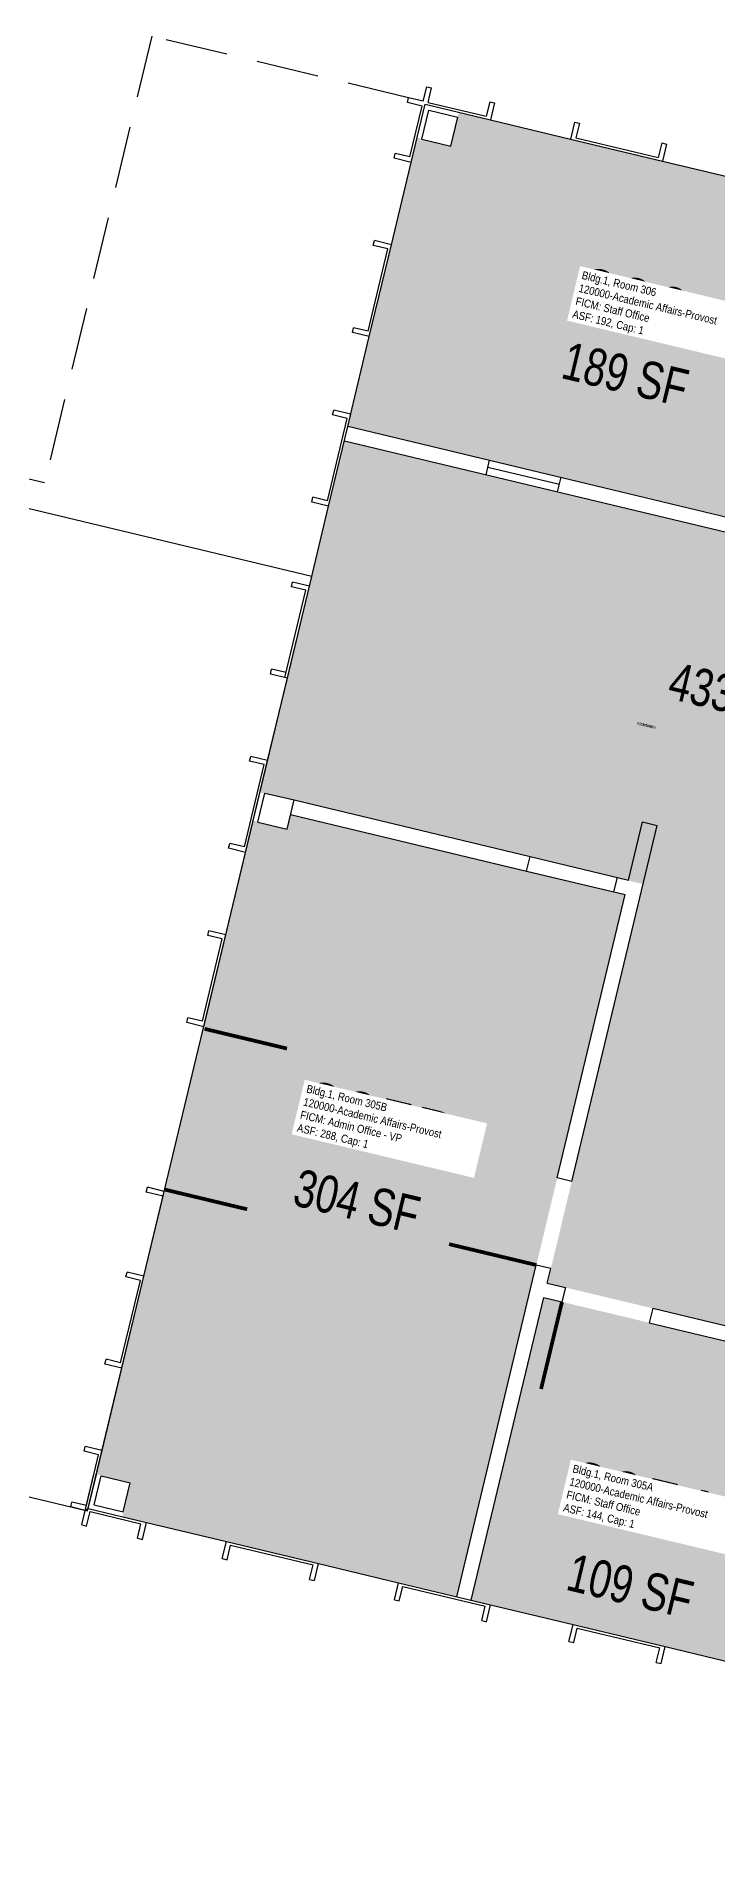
# Model space of a CAD drawing. Header units: inches. Extents: x 69220657 to 69222831, y 27675098 to 27677390.
# Drawn here: x 69221281 to 69221554, y 27676611 to 27677339 of the extents above; entities that cross this region are included whole.
import ezdxf
from ezdxf.enums import TextEntityAlignment as Align

# ---------------------------------------------------------------- set-up
doc = ezdxf.new("R2010")
doc.units = ezdxf.units.IN
doc.header["$LTSCALE"] = 100
doc.header["$MEASUREMENT"] = 0
doc.linetypes.add('DASHED2', pattern=[0.375, 0.25, -0.125])
for name, color, linetype in [('A-DOOR', 2, 'CONTINUOUS'), ('A-FLOR', 3, 'CONTINUOUS'), ('A-GLAZ', 1, 'CONTINUOUS'), ('A-IDEN-RNUM', 7, 'CONTINUOUS'), ('A-IDEN-SNUM', 4, 'CONTINUOUS'), ('A-IDEN-VNUM', 4, 'CONTINUOUS'), ('A-MISC', 3, 'CONTINUOUS'), ('A-WALL', 5, 'CONTINUOUS'), ('AREA-TEXT', 3, 'CONTINUOUS'), ('Rooms-Category-Color', 7, 'CONTINUOUS'), ('Rooms-College-Color', 7, 'CONTINUOUS'), ('Rooms-Department-Color', 7, 'CONTINUOUS'), ('Rooms-Division-Color', 7, 'CONTINUOUS'), ('Rooms-Information', 7, 'CONTINUOUS')]:
    doc.layers.add(name, color=color, linetype=linetype)
doc.styles.add('AREA', font='arial.ttf', dxfattribs={"height": 15})
doc.styles.add('ROOMSNUMBER', font='arial.ttf', dxfattribs={"height": 1})
doc.styles.add('ROOMVNUMBER', font='arial.ttf', dxfattribs={"width": 0.85, "height": 0.075})

msp = doc.modelspace()

# ---------------------------------------------------------------- hatches: boundary and pattern name
at = {"layer": 'Rooms-Category-Color', "true_color": 0xfa9ba3}
for points in [[(69221433.75, 27677298.68), (69221447.37, 27677295.42), (69221450.62, 27677309.04), (69221637.36, 27677264.39), (69221606.43, 27677135.03), (69221406.08, 27677182.94)], [(69221404.6, 27677176.78), (69221604.92, 27677128.99), (69221641.4, 27677120.05), (69221683.7, 27677109.91), (69221674.44, 27677071.26), (69221672.53, 27677063.47), (69221649.97, 27676969.13), (69221647.05, 27676969.83), (69221608.68, 27676809.35), (69221486.13, 27676838.65), (69221524.47, 27676998.96), (69221370.82, 27677035.77), (69221390.39, 27677117.46), (69221398.55, 27677151.49)], [(69221368.1, 27677024.43), (69221370.05, 27677023.96), (69221381.72, 27677021.17), (69221383.11, 27677027.01), (69221517.33, 27676994.91), (69221449.88, 27676712.87), (69221315.67, 27676744.96), (69221318.92, 27676758.58), (69221305.31, 27676761.83)], [(69221484.68, 27676832.89), (69221607.23, 27676803.58), (69221578.16, 27676682.01), (69221455.61, 27676711.31)]]:
    msp.add_hatch(color=241, dxfattribs=at).paths.add_polyline_path(points)
at = {"layer": 'Rooms-College-Color', "true_color": 0x80bc67}
for points in [[(69221433.75, 27677298.68), (69221447.37, 27677295.42), (69221450.62, 27677309.04), (69221637.36, 27677264.39), (69221606.43, 27677135.03), (69221406.08, 27677182.94)], [(69221404.6, 27677176.78), (69221604.92, 27677128.99), (69221641.4, 27677120.05), (69221683.7, 27677109.91), (69221674.44, 27677071.26), (69221672.53, 27677063.47), (69221649.97, 27676969.13), (69221647.05, 27676969.83), (69221608.68, 27676809.35), (69221486.13, 27676838.65), (69221524.47, 27676998.96), (69221370.82, 27677035.77), (69221390.39, 27677117.46), (69221398.55, 27677151.49)], [(69221368.1, 27677024.43), (69221370.05, 27677023.96), (69221381.72, 27677021.17), (69221383.11, 27677027.01), (69221517.33, 27676994.91), (69221449.88, 27676712.87), (69221315.67, 27676744.96), (69221318.92, 27676758.58), (69221305.31, 27676761.83)], [(69221484.68, 27676832.89), (69221607.23, 27676803.58), (69221578.16, 27676682.01), (69221455.61, 27676711.31)]]:
    msp.add_hatch(color=83, dxfattribs=at).paths.add_polyline_path(points)
at = {"layer": 'Rooms-Department-Color', "true_color": 0x62f98f}
for points in [[(69221433.75, 27677298.68), (69221447.37, 27677295.42), (69221450.62, 27677309.04), (69221637.36, 27677264.39), (69221606.43, 27677135.03), (69221406.08, 27677182.94)], [(69221404.6, 27677176.78), (69221604.92, 27677128.99), (69221641.4, 27677120.05), (69221683.7, 27677109.91), (69221674.44, 27677071.26), (69221672.53, 27677063.47), (69221649.97, 27676969.13), (69221647.05, 27676969.83), (69221608.68, 27676809.35), (69221486.13, 27676838.65), (69221524.47, 27676998.96), (69221370.82, 27677035.77), (69221390.39, 27677117.46), (69221398.55, 27677151.49)], [(69221368.1, 27677024.43), (69221370.05, 27677023.96), (69221381.72, 27677021.17), (69221383.11, 27677027.01), (69221517.33, 27676994.91), (69221449.88, 27676712.87), (69221315.67, 27676744.96), (69221318.92, 27676758.58), (69221305.31, 27676761.83)], [(69221484.68, 27676832.89), (69221607.23, 27676803.58), (69221578.16, 27676682.01), (69221455.61, 27676711.31)]]:
    msp.add_hatch(color=91, dxfattribs=at).paths.add_polyline_path(points)
at = {"layer": 'Rooms-Division-Color', "true_color": 0x62f98f}
for points in [[(69221433.75, 27677298.68), (69221447.37, 27677295.42), (69221450.62, 27677309.04), (69221637.36, 27677264.39), (69221606.43, 27677135.03), (69221406.08, 27677182.94)], [(69221404.6, 27677176.78), (69221604.92, 27677128.99), (69221641.4, 27677120.05), (69221683.7, 27677109.91), (69221674.44, 27677071.26), (69221672.53, 27677063.47), (69221649.97, 27676969.13), (69221647.05, 27676969.83), (69221608.68, 27676809.35), (69221486.13, 27676838.65), (69221524.47, 27676998.96), (69221370.82, 27677035.77), (69221390.39, 27677117.46), (69221398.55, 27677151.49)], [(69221368.1, 27677024.43), (69221370.05, 27677023.96), (69221381.72, 27677021.17), (69221383.11, 27677027.01), (69221517.33, 27676994.91), (69221449.88, 27676712.87), (69221315.67, 27676744.96), (69221318.92, 27676758.58), (69221305.31, 27676761.83)], [(69221484.68, 27676832.89), (69221607.23, 27676803.58), (69221578.16, 27676682.01), (69221455.61, 27676711.31)]]:
    msp.add_hatch(color=91, dxfattribs=at).paths.add_polyline_path(points)

# ---------------------------------------------------------------- linework, layer by layer
at = {"layer": 'A-DOOR'}
for points in [[(69221348.58, 27676940.81, 1.5, 1.5, 0), (69221381.65, 27676932.89, 0, 0, 0), (69221381.82, 27676933.62, 0, 0, -0.414214), (69221340.84, 27676908.48, 0, 0, -0.414214)], [(69221332.6, 27676876.26, 1.5, 1.5, 0), (69221365.67, 27676868.34, 0, 0, 0), (69221365.49, 27676867.61, 0, 0, 0.414214), (69221340.35, 27676908.6, 0, 0, 0.414214)], [(69221481.7, 27676845.94, 1.5, 1.5, 0), (69221446.7, 27676854.33, 0, 0, 0), (69221446.87, 27676855.06, 0, 0, -0.386911), (69221490.03, 27676880.96, 0, 0, -0.414214)], [(69221491.98, 27676831.14, 1.5, 1.5, 0), (69221483.59, 27676796.13, 0, 0, 0), (69221484.32, 27676795.95, 0, 0, 0.387439), (69221526.99, 27676822.75, 0, 0, 0.414214)]]:
    msp.add_lwpolyline(points, format="xyseb", dxfattribs=at)
at = {"layer": 'A-FLOR'}
msp.add_lwpolyline([(69221032.3, 27676811.7), (69221301.68, 27676747.16), (69221391.61, 27677122.54), (69221122.23, 27677187.07)], close=True, dxfattribs=at)
at = {"layer": 'A-GLAZ'}
for p, q in [((69221463.29, 27677305.89), (69221495.38, 27677298.2)), ((69221423.53, 27677255.77), (69221431.45, 27677288.83)), ((69221532.34, 27677289.34), (69221564.43, 27677281.66)), ((69221406.99, 27677186.72), (69221414.67, 27677218.82)), ((69221490.94, 27677159.41), (69221462.25, 27677166.29)), ((69221390.68, 27677118.65), (69221398.37, 27677150.74)), ((69221373.9, 27677048.63), (69221381.82, 27677081.7)), ((69221357.13, 27676978.61), (69221365.05, 27677011.68)), ((69221324.28, 27676841.49), (69221331.97, 27676873.58)), ((69221307.51, 27676771.47), (69221315.43, 27676804.54)), ((69221325.25, 27676742.54), (69221357.34, 27676734.86)), ((69221394.29, 27676726), (69221426.39, 27676718.31)), ((69221463.34, 27676709.46), (69221496.41, 27676701.54)), ((69221533.36, 27676692.69), (69221565.45, 27676685))]:
    msp.add_line(p, q, dxfattribs=at)
at = {"layer": 'A-MISC', "linetype": 'DASHED2'}
msp.add_lwpolyline([(69221430.47, 27677314.78), (69221327.38, 27677339.47), (69221284.39, 27677160.05), (69221078.23, 27677209.44), (69221075.66, 27677198.74), (69221111.16, 27677190.24), (69220694.83, 27675452.41)], dxfattribs=at)
at = {"layer": 'A-WALL'}
for p, q in [((69221430, 27677312.83), (69221430.47, 27677314.78)), ((69221435.83, 27677311.43), (69221430, 27677312.83)), ((69221436.3, 27677313.38), (69221430.47, 27677314.78)), ((69221436.3, 27677313.38), (69221437.7, 27677319.21)), ((69221437.7, 27677319.21), (69221439.64, 27677318.75)), ((69221438.25, 27677312.91), (69221439.64, 27677318.75)), ((69221438.25, 27677312.91), (69221461.58, 27677307.32)), ((69221462.98, 27677313.16), (69221461.58, 27677307.32)), ((69221462.98, 27677313.16), (69221464.92, 27677312.69)), ((69221464.92, 27677312.69), (69221463.29, 27677305.89)), ((69221430.94, 27677291.01), (69221435.83, 27677311.43)), ((69221431.45, 27677288.83), (69221437.04, 27677312.17)), ((69221435.72, 27677298.09), (69221438.51, 27677309.76)), ((69221437.04, 27677312.17), (69221463.29, 27677305.89)), ((69221438.51, 27677309.76), (69221450.18, 27677306.97)), ((69221447.39, 27677295.3), (69221450.18, 27677306.97)), ((69221497.01, 27677305), (69221495.38, 27677298.2)), ((69221497.01, 27677305), (69221498.96, 27677304.54)), ((69221435.72, 27677298.09), (69221447.39, 27677295.3)), ((69221495.38, 27677298.2), (69221532.34, 27677289.34)), ((69221498.96, 27677304.54), (69221497.56, 27677298.7)), ((69221497.56, 27677298.7), (69221530.63, 27677290.78)), ((69221424.64, 27677290.47), (69221425.11, 27677292.41)), ((69221431.45, 27677288.83), (69221424.64, 27677290.47)), ((69221430.94, 27677291.01), (69221425.11, 27677292.41)), ((69221532.02, 27677296.62), (69221530.63, 27677290.78)), ((69221532.02, 27677296.62), (69221533.97, 27677296.15)), ((69221533.97, 27677296.15), (69221532.34, 27677289.34)), ((69221414.17, 27677220.99), (69221422.09, 27677254.06)), ((69221414.67, 27677218.82), (69221423.53, 27677255.77)), ((69221416.25, 27677255.46), (69221416.72, 27677257.4)), ((69221422.09, 27677254.06), (69221416.25, 27677255.46)), ((69221423.53, 27677255.77), (69221416.72, 27677257.4)), ((69221407.87, 27677220.45), (69221408.33, 27677222.39)), ((69221414.67, 27677218.82), (69221407.87, 27677220.45)), ((69221414.17, 27677220.99), (69221408.33, 27677222.39)), ((69221399.95, 27677187.38), (69221400.41, 27677189.33)), ((69221407.22, 27677187.7), (69221400.41, 27677189.33)), ((69221397.86, 27677152.92), (69221405.78, 27677185.98)), ((69221398.37, 27677150.74), (69221407.22, 27677187.7)), ((69221405.78, 27677185.98), (69221399.95, 27677187.38)), ((69221406.05, 27677182.83), (69221565.54, 27677144.63)), ((69221404.66, 27677177), (69221564.14, 27677138.79)), ((69221461.55, 27677163.37), (69221462.95, 27677169.2)), ((69221490.24, 27677156.5), (69221491.64, 27677162.33)), ((69221391.56, 27677152.37), (69221392.02, 27677154.32)), ((69221398.37, 27677150.74), (69221391.56, 27677152.37)), ((69221397.86, 27677152.92), (69221392.02, 27677154.32)), ((69221380.85, 27677081.93), (69221389.24, 27677116.94)), ((69221381.82, 27677081.7), (69221390.68, 27677118.65)), ((69221383.4, 27677118.34), (69221383.87, 27677120.28)), ((69221389.24, 27677116.94), (69221383.4, 27677118.34)), ((69221390.68, 27677118.65), (69221383.87, 27677120.28)), ((69221375.02, 27677083.33), (69221375.48, 27677085.27)), ((69221381.82, 27677081.7), (69221375.02, 27677083.33)), ((69221381.32, 27677083.87), (69221375.48, 27677085.27)), ((69221366.63, 27677048.32), (69221367.1, 27677050.26)), ((69221373.9, 27677048.63), (69221367.1, 27677050.26)), ((69221364.54, 27677013.86), (69221372.46, 27677046.92)), ((69221365.05, 27677011.68), (69221373.9, 27677048.63)), ((69221372.46, 27677046.92), (69221366.63, 27677048.32)), ((69221370.02, 27677023.85), (69221372.81, 27677035.52)), ((69221372.81, 27677035.52), (69221384.48, 27677032.73)), ((69221381.69, 27677021.06), (69221384.48, 27677032.73)), ((69221384.48, 27677032.73), (69221479.2, 27677010.04)), ((69221370.02, 27677023.85), (69221381.69, 27677021.06)), ((69221383.09, 27677026.89), (69221477.8, 27677004.2)), ((69221495.87, 27676879.56), (69221530.11, 27677022.52)), ((69221518.69, 27677000.58), (69221524.28, 27677023.92)), ((69221524.28, 27677023.92), (69221530.11, 27677022.52)), ((69221358.24, 27677013.31), (69221358.71, 27677015.25)), ((69221364.54, 27677013.86), (69221358.71, 27677015.25)), ((69221365.05, 27677011.68), (69221358.24, 27677013.31)), ((69221477.8, 27677004.2), (69221479.2, 27677010.04)), ((69221479.2, 27677010.04), (69221518.69, 27677000.58)), ((69221477.8, 27677004.2), (69221517.29, 27676994.74)), ((69221512.81, 27676995.82), (69221514.21, 27677001.65)), ((69221514.21, 27677001.65), (69221518.69, 27677000.58)), ((69221490.03, 27676880.96), (69221517.29, 27676994.74)), ((69221512.81, 27676995.82), (69221517.29, 27676994.74)), ((69221348.28, 27676941.66), (69221357.13, 27676978.61)), ((69221349.86, 27676978.3), (69221350.32, 27676980.24)), ((69221355.69, 27676976.9), (69221349.86, 27676978.3)), ((69221357.13, 27676978.61), (69221350.32, 27676980.24)), ((69221347.77, 27676943.84), (69221355.69, 27676976.9)), ((69221341.47, 27676943.29), (69221341.93, 27676945.23)), ((69221348.28, 27676941.66), (69221341.47, 27676943.29)), ((69221347.77, 27676943.84), (69221341.93, 27676945.23)), ((69221325.16, 27676875.22), (69221325.63, 27676877.16)), ((69221332.43, 27676875.53), (69221325.63, 27676877.16)), ((69221331.97, 27676873.58), (69221332.43, 27676875.53)), ((69221495.87, 27676879.56), (69221490.03, 27676880.96)), ((69221331.97, 27676873.58), (69221325.16, 27676875.22)), ((69221314.92, 27676806.72), (69221322.84, 27676839.78)), ((69221315.43, 27676804.54), (69221324.28, 27676841.49)), ((69221317.01, 27676841.18), (69221317.47, 27676843.12)), ((69221322.84, 27676839.78), (69221317.01, 27676841.18)), ((69221324.28, 27676841.49), (69221317.47, 27676843.12)), ((69221449.73, 27676712.72), (69221481.64, 27676845.95)), ((69221487.48, 27676844.56), (69221481.64, 27676845.95)), ((69221486.08, 27676838.72), (69221487.48, 27676844.56)), ((69221455.56, 27676711.33), (69221484.68, 27676832.89)), ((69221484.68, 27676832.89), (69221491.98, 27676831.14)), ((69221486.08, 27676838.72), (69221493.37, 27676836.97)), ((69221493.37, 27676836.97), (69221491.98, 27676831.14)), ((69221528.38, 27676828.59), (69221526.99, 27676822.75)), ((69221528.38, 27676828.59), (69221608.61, 27676809.37)), ((69221526.99, 27676822.75), (69221607.22, 27676803.53)), ((69221308.62, 27676806.17), (69221309.08, 27676808.11)), ((69221315.43, 27676804.54), (69221308.62, 27676806.17)), ((69221314.92, 27676806.72), (69221309.08, 27676808.11)), ((69221300.23, 27676771.16), (69221300.7, 27676773.1)), ((69221306.07, 27676769.76), (69221300.23, 27676771.16)), ((69221307.51, 27676771.47), (69221300.7, 27676773.1)), ((69221301.17, 27676749.34), (69221306.07, 27676769.76)), ((69221301.91, 27676748.13), (69221307.51, 27676771.47)), ((69221300.7, 27676747.4), (69221304.2, 27676761.98)), ((69221301.91, 27676748.13), (69221305.18, 27676761.75)), ((69221304.32, 27676749.61), (69221307.12, 27676761.28)), ((69221307.12, 27676761.28), (69221318.79, 27676758.49)), ((69221315.99, 27676746.82), (69221318.79, 27676758.49)), ((69221294.87, 27676748.79), (69221295.34, 27676750.74)), ((69221300.71, 27676747.39), (69221294.87, 27676748.79)), ((69221301.17, 27676749.34), (69221295.34, 27676750.74)), ((69221299.31, 27676741.56), (69221300.71, 27676747.39)), ((69221300.7, 27676747.4), (69221300.71, 27676747.39)), ((69221301.92, 27676748.14), (69221300.71, 27676747.4)), ((69221301.26, 27676741.09), (69221302.65, 27676746.93)), ((69221301.91, 27676748.14), (69221325.25, 27676742.54)), ((69221302.65, 27676746.93), (69221323.07, 27676742.04)), ((69221304.32, 27676749.61), (69221315.99, 27676746.82)), ((69221299.31, 27676741.56), (69221301.26, 27676741.09)), ((69221321.67, 27676736.2), (69221323.07, 27676742.04)), ((69221323.62, 27676735.74), (69221325.25, 27676742.54)), ((69221321.67, 27676736.2), (69221323.62, 27676735.74)), ((69221355.71, 27676728.05), (69221357.34, 27676734.86)), ((69221357.34, 27676734.86), (69221394.29, 27676726)), ((69221357.65, 27676727.58), (69221359.05, 27676733.42)), ((69221359.05, 27676733.42), (69221392.12, 27676725.5)), ((69221355.71, 27676728.05), (69221357.65, 27676727.58)), ((69221390.72, 27676719.66), (69221392.12, 27676725.5)), ((69221392.66, 27676719.2), (69221394.29, 27676726)), ((69221390.72, 27676719.66), (69221392.66, 27676719.2)), ((69221424.76, 27676711.51), (69221426.39, 27676718.31)), ((69221426.39, 27676718.31), (69221463.34, 27676709.46)), ((69221426.7, 27676711.04), (69221428.1, 27676716.88)), ((69221428.1, 27676716.88), (69221461.16, 27676708.96)), ((69221424.76, 27676711.51), (69221426.7, 27676711.04)), ((69221459.76, 27676703.12), (69221461.16, 27676708.96)), ((69221461.71, 27676702.65), (69221463.34, 27676709.46)), ((69221459.76, 27676703.12), (69221461.71, 27676702.65)), ((69221494.77, 27676694.73), (69221496.41, 27676701.54)), ((69221496.41, 27676701.54), (69221533.36, 27676692.69)), ((69221494.77, 27676694.73), (69221496.72, 27676694.27)), ((69221496.72, 27676694.27), (69221498.12, 27676700.1)), ((69221498.12, 27676700.1), (69221531.18, 27676692.18)), ((69221529.78, 27676686.35), (69221531.18, 27676692.18)), ((69221529.78, 27676686.35), (69221531.73, 27676685.88)), ((69221531.73, 27676685.88), (69221533.36, 27676692.69))]:
    msp.add_line(p, q, dxfattribs=at)

# ---------------------------------------------------------------- texts
at = {"layer": 'A-IDEN-RNUM', "style": 'ROOMSNUMBER', "width": 0.85}
for s, p in [('0306-00', (69221523.6, 27677230.25)), ('0305-00', (69221525.88, 27677062.66)), ('0305-B0', (69221418.16, 27676902.23)), ('0305-A0', (69221524.99, 27676749.65))]:
    msp.add_text(s, height=1, rotation=346.52768, dxfattribs=at).set_placement(p, align=Align.MIDDLE)
at = {"layer": 'A-IDEN-SNUM', "style": 'ROOMSNUMBER', "width": 0.85}
for s, p in [('0010030600', (69221523.6, 27677230.25)), ('0010030500', (69221525.88, 27677062.66)), ('00100305B0', (69221418.16, 27676902.23)), ('00100305A0', (69221524.99, 27676749.65))]:
    msp.add_text(s, height=1, rotation=346.52768, dxfattribs=at).set_placement(p, align=Align.MIDDLE)
at = {"layer": 'A-IDEN-VNUM', "style": 'ROOMVNUMBER', "width": 0.85}
for s, p in [('306 ', (69221523.6, 27677230.25)), ('305B', (69221418.16, 27676902.23)), ('305A', (69221524.99, 27676749.65))]:
    msp.add_text(s, height=22.5, rotation=346.52768, dxfattribs=at).set_placement(p, align=Align.MIDDLE)
at = {"layer": 'AREA-TEXT', "style": 'AREA', "width": 0.75}
for s, p in [('189 SF', (69221517.41, 27677203.73)), ('433 SF', (69221560.13, 27677075.1)), ('304 SF', (69221409.69, 27676871.57)), ('109 SF', (69221519.36, 27676717.04))]:
    msp.add_text(s, height=15, rotation=346.52768, dxfattribs=at).set_placement(p, align=Align.MIDDLE_CENTER)

# ---------------------------------------------------------------- next in the draw order: texts
at = {"layer": 'Rooms-Information', "char_height": 3.2143, "width": 72, "attachment_point": 7, "rotation": 346.52768, "style": 'ROOMVNUMBER', "bg_fill": 3, "box_fill_scale": 1.5, "bg_fill_color": 256, "bg_fill_true_color": 13158600, "bg_fill_transparency": 0}
for s, insert in [('Bldg.1, Room 306^M^J120000-Academic Affairs-Provost^M^JFICM: Staff Office^M^JASF: 192, Cap: 1', (69221495.73, 27677225.52)), ('Bldg.1, Room 305B^M^J120000-Academic Affairs-Provost^M^JFICM: Admin Office - VP^M^JASF: 288, Cap: 1', (69221385.24, 27676898.71)), ('Bldg.1, Room 305A^M^J120000-Academic Affairs-Provost^M^JFICM: Staff Office^M^JASF: 144, Cap: 1', (69221492.04, 27676746.13))]:
    msp.add_mtext(s, dxfattribs=dict(at, insert=insert))

doc.saveas('drawing.dxf')
